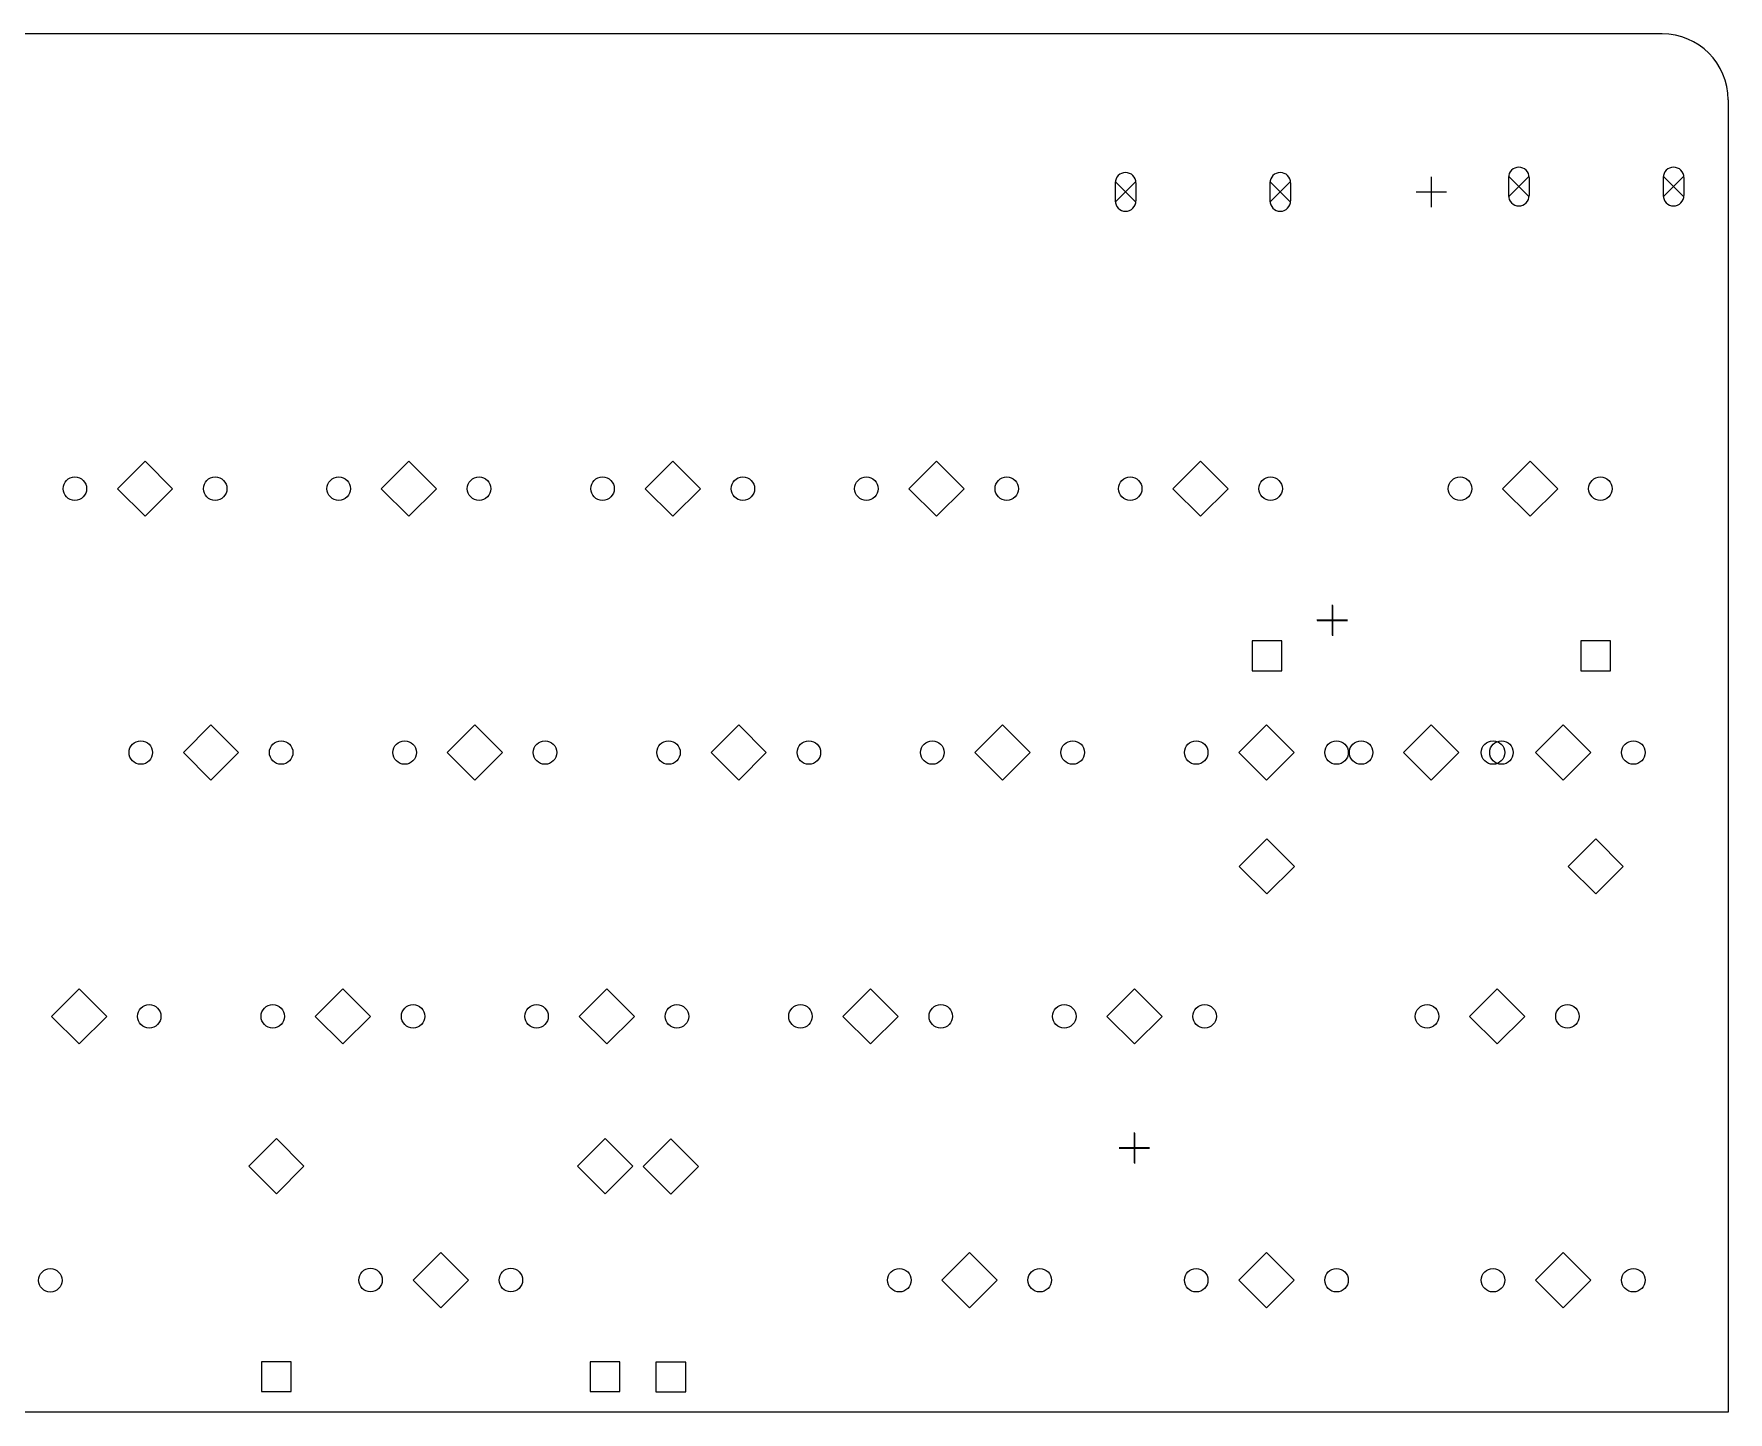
# Model space of a CAD drawing. Extents: x 22 to 272, y -144 to -24.
# Drawn here: x 149.5 to 272.2, y -124.2 to -24.4 of the extents above; entities that cross this region are included whole.
import ezdxf

# ---------------------------------------------------------------- set-up
doc = ezdxf.new("R2010")
doc.units = 0
doc.layers.add('BLACK', color=7, linetype='CONTINUOUS')

msp = doc.modelspace()

# ---------------------------------------------------------------- linework, layer by layer
at = {"layer": 'BLACK', "linetype": 'CONTINUOUS'}
for p, q in [((267.4, -24.375), (28.65, -24.375)), ((272.175, -29.15), (272.175, -124.15)), ((227.805, -35.0625), (229.305, -36.5625)), ((229.305, -35.0625), (227.805, -36.5625)), ((227.805, -35.1625), (227.805, -36.4625)), ((229.305, -35.1625), (229.305, -36.4625)), ((239.005, -35.0625), (240.505, -36.5625)), ((240.505, -35.0625), (239.005, -36.5625)), ((239.005, -35.1625), (239.005, -36.4625)), ((240.505, -35.1625), (240.505, -36.4625)), ((250.688, -34.7125), (250.688, -36.9125)), ((256.275, -34.677), (257.775, -36.177)), ((257.775, -34.677), (256.275, -36.177)), ((256.275, -34.777), (256.275, -36.077)), ((257.775, -34.777), (257.775, -36.077)), ((267.475, -34.677), (268.975, -36.177)), ((268.975, -34.677), (267.475, -36.177)), ((267.475, -34.777), (267.475, -36.077)), ((268.975, -34.777), (268.975, -36.077)), ((249.587, -35.8125), (251.787, -35.8125)), ((157.575, -55.3), (155.575, -57.3)), ((159.575, -57.3), (157.575, -55.3)), ((176.675, -55.3), (174.675, -57.3)), ((178.675, -57.3), (176.675, -55.3)), ((195.775, -55.3), (193.775, -57.3)), ((197.775, -57.3), (195.775, -55.3)), ((214.875, -55.3), (212.875, -57.3)), ((216.875, -57.3), (214.875, -55.3)), ((233.975, -55.3), (231.975, -57.3)), ((235.975, -57.3), (233.975, -55.3)), ((257.85, -55.3), (255.85, -57.3)), ((259.85, -57.3), (257.85, -55.3)), ((155.575, -57.3), (157.575, -59.3)), ((157.575, -59.3), (159.575, -57.3)), ((174.675, -57.3), (176.675, -59.3)), ((176.675, -59.3), (178.675, -57.3)), ((193.775, -57.3), (195.775, -59.3)), ((195.775, -59.3), (197.775, -57.3)), ((212.875, -57.3), (214.875, -59.3)), ((214.875, -59.3), (216.875, -57.3)), ((231.975, -57.3), (233.975, -59.3)), ((233.975, -59.3), (235.975, -57.3)), ((255.85, -57.3), (257.85, -59.3)), ((257.85, -59.3), (259.85, -57.3)), ((243.512, -65.7), (243.512, -67.9)), ((243.525, -65.75), (243.525, -67.95)), ((242.412, -66.8), (244.612, -66.8)), ((242.425, -66.85), (244.625, -66.85)), ((239.866, -68.3217), (237.709, -68.3217)), ((237.709, -68.3217), (237.709, -70.4783)), ((239.866, -70.4783), (239.866, -68.3217)), ((263.666, -68.3217), (261.509, -68.3217)), ((261.509, -68.3217), (261.509, -70.4783)), ((263.666, -70.4783), (263.666, -68.3217)), ((237.709, -70.4783), (239.866, -70.4783)), ((261.509, -70.4783), (263.666, -70.4783)), ((162.35, -74.4), (160.35, -76.4)), ((164.35, -76.4), (162.35, -74.4)), ((181.45, -74.4), (179.45, -76.4)), ((183.45, -76.4), (181.45, -74.4)), ((200.55, -74.4), (198.55, -76.4)), ((202.55, -76.4), (200.55, -74.4)), ((219.65, -74.4), (217.65, -76.4)), ((221.65, -76.4), (219.65, -74.4)), ((238.75, -74.4), (236.75, -76.4)), ((240.75, -76.4), (238.75, -74.4)), ((250.688, -74.4), (248.688, -76.4)), ((252.688, -76.4), (250.688, -74.4)), ((260.238, -74.4), (258.238, -76.4)), ((262.238, -76.4), (260.238, -74.4)), ((160.35, -76.4), (162.35, -78.4)), ((162.35, -78.4), (164.35, -76.4)), ((179.45, -76.4), (181.45, -78.4)), ((181.45, -78.4), (183.45, -76.4)), ((198.55, -76.4), (200.55, -78.4)), ((200.55, -78.4), (202.55, -76.4)), ((217.65, -76.4), (219.65, -78.4)), ((219.65, -78.4), (221.65, -76.4)), ((236.75, -76.4), (238.75, -78.4)), ((238.75, -78.4), (240.75, -76.4)), ((248.688, -76.4), (250.688, -78.4)), ((250.688, -78.4), (252.688, -76.4)), ((258.238, -76.4), (260.238, -78.4)), ((260.238, -78.4), (262.238, -76.4)), ((238.787, -82.64), (236.787, -84.64)), ((240.787, -84.64), (238.787, -82.64)), ((262.587, -82.64), (260.587, -84.64)), ((264.587, -84.64), (262.587, -82.64)), ((236.787, -84.64), (238.787, -86.64)), ((238.787, -86.64), (240.787, -84.64)), ((260.587, -84.64), (262.587, -86.64)), ((262.587, -86.64), (264.587, -84.64)), ((152.8, -93.5), (150.8, -95.5)), ((154.8, -95.5), (152.8, -93.5)), ((171.9, -93.5), (169.9, -95.5)), ((173.9, -95.5), (171.9, -93.5)), ((191, -93.5), (189, -95.5)), ((193, -95.5), (191, -93.5)), ((210.1, -93.5), (208.1, -95.5)), ((212.1, -95.5), (210.1, -93.5)), ((229.2, -93.5), (227.2, -95.5)), ((231.2, -95.5), (229.2, -93.5)), ((255.462, -93.5), (253.462, -95.5)), ((257.462, -95.5), (255.462, -93.5)), ((150.8, -95.5), (152.8, -97.5)), ((152.8, -97.5), (154.8, -95.5)), ((169.9, -95.5), (171.9, -97.5)), ((171.9, -97.5), (173.9, -95.5)), ((189, -95.5), (191, -97.5)), ((191, -97.5), (193, -95.5)), ((208.1, -95.5), (210.1, -97.5)), ((210.1, -97.5), (212.1, -95.5)), ((227.2, -95.5), (229.2, -97.5)), ((229.2, -97.5), (231.2, -95.5)), ((253.462, -95.5), (255.462, -97.5)), ((255.462, -97.5), (257.462, -95.5)), ((229.188, -103.9), (229.188, -106.1)), ((229.2, -103.95), (229.2, -106.15)), ((167.08, -104.35), (165.08, -106.35)), ((169.08, -106.35), (167.08, -104.35)), ((190.88, -104.35), (188.88, -106.35)), ((192.88, -106.35), (190.88, -104.35)), ((195.637, -104.37), (193.637, -106.37)), ((197.637, -106.37), (195.637, -104.37)), ((228.087, -105), (230.287, -105)), ((228.1, -105.05), (230.3, -105.05)), ((165.08, -106.35), (167.08, -108.35)), ((167.08, -108.35), (169.08, -106.35)), ((188.88, -106.35), (190.88, -108.35)), ((190.88, -108.35), (192.88, -106.35)), ((193.637, -106.37), (195.637, -108.37)), ((195.637, -108.37), (197.637, -106.37)), ((178.98, -112.59), (176.98, -114.59)), ((180.98, -114.59), (178.98, -112.59)), ((217.262, -112.6), (215.262, -114.6)), ((219.262, -114.6), (217.262, -112.6)), ((238.75, -112.6), (236.75, -114.6)), ((240.75, -114.6), (238.75, -112.6)), ((260.238, -112.6), (258.238, -114.6)), ((262.238, -114.6), (260.238, -112.6)), ((176.98, -114.59), (178.98, -116.59)), ((178.98, -116.59), (180.98, -114.59)), ((215.262, -114.6), (217.262, -116.6)), ((217.262, -116.6), (219.262, -114.6)), ((236.75, -114.6), (238.75, -116.6)), ((238.75, -116.6), (240.75, -114.6)), ((258.238, -114.6), (260.238, -116.6)), ((260.238, -116.6), (262.238, -114.6)), ((168.158, -120.512), (166.002, -120.512)), ((166.002, -120.512), (166.002, -122.668)), ((168.158, -122.668), (168.158, -120.512)), ((191.958, -120.512), (189.802, -120.512)), ((189.802, -120.512), (189.802, -122.668)), ((191.958, -122.668), (191.958, -120.512)), ((196.716, -120.532), (194.559, -120.532)), ((194.559, -120.532), (194.559, -122.688)), ((196.716, -122.688), (196.716, -120.532)), ((166.002, -122.668), (168.158, -122.668)), ((189.802, -122.668), (191.958, -122.668)), ((194.559, -122.688), (196.716, -122.688)), ((272.175, -124.15), (23.875, -124.15))]:
    msp.add_line(p, q, dxfattribs=at)
at = {"layer": 'BLACK'}
for centre in [(152.495, -57.3), (162.655, -57.3), (171.595, -57.3), (181.755, -57.3), (190.695, -57.3), (200.855, -57.3), (209.795, -57.3), (219.955, -57.3), (228.895, -57.3), (239.055, -57.3), (252.77, -57.3), (262.93, -57.3), (157.27, -76.4), (167.43, -76.4), (176.37, -76.4), (186.53, -76.4), (195.47, -76.4), (205.63, -76.4), (214.57, -76.4), (224.73, -76.4), (233.67, -76.4), (243.83, -76.4), (245.607, -76.4), (255.157, -76.4), (255.767, -76.4), (265.317, -76.4), (157.88, -95.5), (166.82, -95.5), (176.98, -95.5), (185.92, -95.5), (196.08, -95.5), (205.02, -95.5), (215.18, -95.5), (224.12, -95.5), (234.28, -95.5), (250.382, -95.5), (260.542, -95.5), (150.718, -114.61), (173.9, -114.59), (184.06, -114.59), (212.183, -114.6), (222.343, -114.6), (233.67, -114.6), (243.83, -114.6), (255.157, -114.6), (265.317, -114.6)]:
    msp.add_circle(centre, 0.85, dxfattribs=at)
for centre, radius, start, end in [((267.4, -29.15), 4.775, 0, 90), ((257.025, -34.777), 0.75, 0, 180), ((268.225, -34.777), 0.75, 0, 180), ((228.555, -35.1625), 0.75, 0, 180), ((239.755, -35.1625), 0.75, 0, 180), ((228.555, -36.4625), 0.75, 180, 360), ((239.755, -36.4625), 0.75, 180, 360), ((257.025, -36.077), 0.75, 180, 360), ((268.225, -36.077), 0.75, 180, 360)]:
    msp.add_arc(centre, radius, start, end, dxfattribs=at)

doc.saveas('drawing.dxf')
